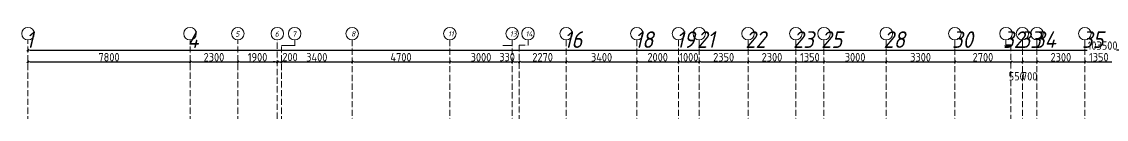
# Model space of a CAD drawing. Header units: millimetres. Extents: x -356862 to 418287, y 0 to 839748.
# Drawn here: x 139779 to 191965, y 546362 to 550509 of the extents above; entities that cross this region are included whole.
import ezdxf

# ---------------------------------------------------------------- set-up
doc = ezdxf.new("R2010")
doc.units = ezdxf.units.MM
doc.linetypes.add('50_200_ШТРИХ_1Т_ш5_п1_п1_', pattern=[700, 500, -100, 0, -100])
for name, color, linetype, lineweight in [('A-____-____-DIMS', 7, 'Continuous', 9), ('S-GRID-____-IDEN', 7, 'Continuous', 9), ('S-GRID-____-OTLN', 7, 'Continuous', 9), ('S-GRID-____-OTLN-1', 7, '50_200_ШТРИХ_1Т_ш5_п1_п1_', 9)]:
    doc.layers.add(name, color=color, linetype=linetype, lineweight=lineweight)
doc.styles.add('ISOCPEUR_I_9', font='isocpeui.ttf', dxfattribs={"width": 0.9, "height": 250})
doc.styles.add('СПДС', font='isocpeur.ttf', dxfattribs={"width": 0.9})
doc.dimstyles.new('Размера А3', dxfattribs={"dimtxt": 200, "dimasz": 100, "dimexe": 70, "dimexo": 100, "dimgap": 20, "dimtad": 1, "dimdec": 0, "dimrnd": 10, "dimzin": 0, "dimdsep": 46, "dimtxsty": 'СПДС', "dimblk": 'ARROWHEAD_6', "dimcen": 1, "dimclrd": 256, "dimclre": 256, "dimclrt": 256, "dimazin": 0, "dimtfac": 1, "dimtdec": 0, "dimtmove": 2, "dimatfit": 3, "dimfxl": 1, "dimtolj": 1, "dimtzin": 0, "dimarcsym": 0})

# ---------------------------------------------------------------- blocks, each defined once
blk = doc.blocks.new('Ось сетки - Круг_Ø6_00__ISO-2_5_0_9K_-25732049-АР1_План отверстий 3 этажа в осях 1-64_Ю-ЯЯ')
at = {"layer": 'S-GRID-____-IDEN'}
blk.add_circle((0, 0), 3, dxfattribs=at)
blk = doc.blocks.new('ARROWHEAD_6')
at = {"color": 0, "linetype": 'Continuous'}
for p, q in [((0, 0), (-1, 0)), ((-0.5, -0.5), (0.5, 0.5))]:
    blk.add_line(p, q, dxfattribs=at)
blk = doc.blocks.new('*D2608')
at = {"layer": 'A-____-____-DIMS', "lineweight": -2, "transparency": 16777216}
for p, q in [((140079, 548862), (140079, 548786)), ((140179, 548856), (147779, 548856)), ((147879, 548862), (147879, 548786))]:
    blk.add_line(p, q, dxfattribs=at)
at = {"layer": 'Defpoints', "color": 0, "transparency": 16777216}
for p in [(140079, 548962), (147879, 548962), (147879, 548856)]:
    blk.add_point(p, dxfattribs=at)
at = {"layer": 'A-____-____-DIMS', "lineweight": -2, "transparency": 16777216, "xscale": 100, "yscale": 100, "zscale": 100, "rotation": 180}
blk.add_blockref('ARROWHEAD_6', (140079, 548856), dxfattribs=at)
at = {"layer": 'A-____-____-DIMS', "lineweight": -2, "transparency": 16777216, "xscale": 100, "yscale": 100, "zscale": 100}
blk.add_blockref('ARROWHEAD_6', (147879, 548856), dxfattribs=at)
at = {"layer": 'A-____-____-DIMS', "transparency": 16777216, "insert": (143979, 549076), "char_height": 400, "attachment_point": 5, "style": 'СПДС'}
blk.add_mtext('\\A1;7800', dxfattribs=at)
blk = doc.blocks.new('*D2609')
at = {"layer": 'A-____-____-DIMS', "lineweight": -2, "transparency": 16777216}
for p, q in [((147879, 548862), (147879, 548786)), ((147979, 548856), (150079, 548856)), ((150179, 548862), (150179, 548786))]:
    blk.add_line(p, q, dxfattribs=at)
at = {"layer": 'Defpoints', "color": 0, "transparency": 16777216}
for p in [(147879, 548962), (150179, 548962), (150179, 548856)]:
    blk.add_point(p, dxfattribs=at)
at = {"layer": 'A-____-____-DIMS', "lineweight": -2, "transparency": 16777216, "xscale": 100, "yscale": 100, "zscale": 100, "rotation": 180}
blk.add_blockref('ARROWHEAD_6', (147879, 548856), dxfattribs=at)
at = {"layer": 'A-____-____-DIMS', "lineweight": -2, "transparency": 16777216, "xscale": 100, "yscale": 100, "zscale": 100}
blk.add_blockref('ARROWHEAD_6', (150179, 548856), dxfattribs=at)
at = {"layer": 'A-____-____-DIMS', "transparency": 16777216, "insert": (149029, 549076), "char_height": 400, "attachment_point": 5, "style": 'СПДС'}
blk.add_mtext('\\A1;2300', dxfattribs=at)
blk = doc.blocks.new('*D2610')
at = {"layer": 'A-____-____-DIMS', "lineweight": -2, "transparency": 16777216}
for p, q in [((150179, 548862), (150179, 548786)), ((150279, 548856), (151979, 548856)), ((152079, 548862), (152079, 548786))]:
    blk.add_line(p, q, dxfattribs=at)
at = {"layer": 'Defpoints', "color": 0, "transparency": 16777216}
for p in [(150179, 548962), (152079, 548962), (152079, 548856)]:
    blk.add_point(p, dxfattribs=at)
at = {"layer": 'A-____-____-DIMS', "lineweight": -2, "transparency": 16777216, "xscale": 100, "yscale": 100, "zscale": 100, "rotation": 180}
blk.add_blockref('ARROWHEAD_6', (150179, 548856), dxfattribs=at)
at = {"layer": 'A-____-____-DIMS', "lineweight": -2, "transparency": 16777216, "xscale": 100, "yscale": 100, "zscale": 100}
blk.add_blockref('ARROWHEAD_6', (152079, 548856), dxfattribs=at)
at = {"layer": 'A-____-____-DIMS', "transparency": 16777216, "insert": (151129, 549076), "char_height": 400, "attachment_point": 5, "style": 'СПДС'}
blk.add_mtext('\\A1;1900', dxfattribs=at)
blk = doc.blocks.new('*D2611')
at = {"layer": 'A-____-____-DIMS', "lineweight": -2, "transparency": 16777216}
for p, q in [((151979, 548856), (151879, 548856)), ((152079, 548862), (152079, 548786)), ((152079, 548856), (152279, 548856)), ((152279, 548862), (152279, 548786)), ((152379, 548856), (152479, 548856))]:
    blk.add_line(p, q, dxfattribs=at)
at = {"layer": 'Defpoints', "color": 0, "transparency": 16777216}
for p in [(152079, 548962), (152279, 548962), (152279, 548856)]:
    blk.add_point(p, dxfattribs=at)
at = {"layer": 'A-____-____-DIMS', "lineweight": -2, "transparency": 16777216, "xscale": 100, "yscale": 100, "zscale": 100}
blk.add_blockref('ARROWHEAD_6', (152079, 548856), dxfattribs=at)
at = {"layer": 'A-____-____-DIMS', "lineweight": -2, "transparency": 16777216, "xscale": 100, "yscale": 100, "zscale": 100, "rotation": 180}
blk.add_blockref('ARROWHEAD_6', (152279, 548856), dxfattribs=at)
at = {"layer": 'A-____-____-DIMS', "transparency": 16777216, "insert": (152320, 549283), "char_height": 400, "attachment_point": 1, "line_spacing_factor": 1.149209, "style": 'СПДС'}
blk.add_mtext('\\A1;200', dxfattribs=at)
blk = doc.blocks.new('*D2612')
at = {"layer": 'A-____-____-DIMS', "lineweight": -2, "transparency": 16777216}
for p, q in [((152279, 548862), (152279, 548786)), ((152379, 548856), (155579, 548856)), ((155679, 548862), (155679, 548786))]:
    blk.add_line(p, q, dxfattribs=at)
at = {"layer": 'Defpoints', "color": 0, "transparency": 16777216}
for p in [(152279, 548962), (155679, 548962), (155679, 548856)]:
    blk.add_point(p, dxfattribs=at)
at = {"layer": 'A-____-____-DIMS', "lineweight": -2, "transparency": 16777216, "xscale": 100, "yscale": 100, "zscale": 100, "rotation": 180}
blk.add_blockref('ARROWHEAD_6', (152279, 548856), dxfattribs=at)
at = {"layer": 'A-____-____-DIMS', "lineweight": -2, "transparency": 16777216, "xscale": 100, "yscale": 100, "zscale": 100}
blk.add_blockref('ARROWHEAD_6', (155679, 548856), dxfattribs=at)
at = {"layer": 'A-____-____-DIMS', "transparency": 16777216, "insert": (153979, 549076), "char_height": 400, "attachment_point": 5, "style": 'СПДС'}
blk.add_mtext('\\A1;3400', dxfattribs=at)
blk = doc.blocks.new('*D2613')
at = {"layer": 'A-____-____-DIMS', "lineweight": -2, "transparency": 16777216}
for p, q in [((155679, 548862), (155679, 548786)), ((155779, 548856), (160279, 548856)), ((160379, 548862), (160379, 548786))]:
    blk.add_line(p, q, dxfattribs=at)
at = {"layer": 'Defpoints', "color": 0, "transparency": 16777216}
for p in [(155679, 548962), (160379, 548962), (160379, 548856)]:
    blk.add_point(p, dxfattribs=at)
at = {"layer": 'A-____-____-DIMS', "lineweight": -2, "transparency": 16777216, "xscale": 100, "yscale": 100, "zscale": 100, "rotation": 180}
blk.add_blockref('ARROWHEAD_6', (155679, 548856), dxfattribs=at)
at = {"layer": 'A-____-____-DIMS', "lineweight": -2, "transparency": 16777216, "xscale": 100, "yscale": 100, "zscale": 100}
blk.add_blockref('ARROWHEAD_6', (160379, 548856), dxfattribs=at)
at = {"layer": 'A-____-____-DIMS', "transparency": 16777216, "insert": (158029, 549076), "char_height": 400, "attachment_point": 5, "style": 'СПДС'}
blk.add_mtext('\\A1;4700', dxfattribs=at)
blk = doc.blocks.new('*D2614')
at = {"layer": 'A-____-____-DIMS', "lineweight": -2, "transparency": 16777216}
for p, q in [((160379, 548862), (160379, 548786)), ((160479, 548856), (163279, 548856)), ((163379, 548862), (163379, 548786))]:
    blk.add_line(p, q, dxfattribs=at)
at = {"layer": 'Defpoints', "color": 0, "transparency": 16777216}
for p in [(160379, 548962), (163379, 548962), (163379, 548856)]:
    blk.add_point(p, dxfattribs=at)
at = {"layer": 'A-____-____-DIMS', "lineweight": -2, "transparency": 16777216, "xscale": 100, "yscale": 100, "zscale": 100, "rotation": 180}
blk.add_blockref('ARROWHEAD_6', (160379, 548856), dxfattribs=at)
at = {"layer": 'A-____-____-DIMS', "lineweight": -2, "transparency": 16777216, "xscale": 100, "yscale": 100, "zscale": 100}
blk.add_blockref('ARROWHEAD_6', (163379, 548856), dxfattribs=at)
at = {"layer": 'A-____-____-DIMS', "transparency": 16777216, "insert": (161879, 549076), "char_height": 400, "attachment_point": 5, "style": 'СПДС'}
blk.add_mtext('\\A1;3000', dxfattribs=at)
blk = doc.blocks.new('*D2615')
at = {"layer": 'A-____-____-DIMS', "lineweight": -2, "transparency": 16777216}
for p, q in [((163379, 548862), (163379, 548786)), ((163479, 548856), (163609, 548856)), ((163709, 548862), (163709, 548786))]:
    blk.add_line(p, q, dxfattribs=at)
at = {"layer": 'Defpoints', "color": 0, "transparency": 16777216}
for p in [(163379, 548962), (163709, 548962), (163709, 548856)]:
    blk.add_point(p, dxfattribs=at)
at = {"layer": 'A-____-____-DIMS', "lineweight": -2, "transparency": 16777216, "xscale": 100, "yscale": 100, "zscale": 100, "rotation": 180}
blk.add_blockref('ARROWHEAD_6', (163379, 548856), dxfattribs=at)
at = {"layer": 'A-____-____-DIMS', "lineweight": -2, "transparency": 16777216, "xscale": 100, "yscale": 100, "zscale": 100}
blk.add_blockref('ARROWHEAD_6', (163709, 548856), dxfattribs=at)
at = {"layer": 'A-____-____-DIMS', "transparency": 16777216, "insert": (162758, 549283), "char_height": 400, "attachment_point": 1, "line_spacing_factor": 1.149209, "style": 'СПДС'}
blk.add_mtext('\\A1;330', dxfattribs=at)
blk = doc.blocks.new('*D2616')
at = {"layer": 'A-____-____-DIMS', "lineweight": -2, "transparency": 16777216}
for p, q in [((163709, 548862), (163709, 548786)), ((163809, 548856), (165879, 548856)), ((165979, 548862), (165979, 548786))]:
    blk.add_line(p, q, dxfattribs=at)
at = {"layer": 'Defpoints', "color": 0, "transparency": 16777216}
for p in [(163709, 548962), (165979, 548962), (165979, 548856)]:
    blk.add_point(p, dxfattribs=at)
at = {"layer": 'A-____-____-DIMS', "lineweight": -2, "transparency": 16777216, "xscale": 100, "yscale": 100, "zscale": 100, "rotation": 180}
blk.add_blockref('ARROWHEAD_6', (163709, 548856), dxfattribs=at)
at = {"layer": 'A-____-____-DIMS', "lineweight": -2, "transparency": 16777216, "xscale": 100, "yscale": 100, "zscale": 100}
blk.add_blockref('ARROWHEAD_6', (165979, 548856), dxfattribs=at)
at = {"layer": 'A-____-____-DIMS', "transparency": 16777216, "insert": (164844, 549076), "char_height": 400, "attachment_point": 5, "style": 'СПДС'}
blk.add_mtext('\\A1;2270', dxfattribs=at)
blk = doc.blocks.new('*D2617')
at = {"layer": 'A-____-____-DIMS', "lineweight": -2, "transparency": 16777216}
for p, q in [((165979, 548862), (165979, 548786)), ((166079, 548856), (169279, 548856)), ((169379, 548862), (169379, 548786))]:
    blk.add_line(p, q, dxfattribs=at)
at = {"layer": 'Defpoints', "color": 0, "transparency": 16777216}
for p in [(165979, 548962), (169379, 548962), (169379, 548856)]:
    blk.add_point(p, dxfattribs=at)
at = {"layer": 'A-____-____-DIMS', "lineweight": -2, "transparency": 16777216, "xscale": 100, "yscale": 100, "zscale": 100, "rotation": 180}
blk.add_blockref('ARROWHEAD_6', (165979, 548856), dxfattribs=at)
at = {"layer": 'A-____-____-DIMS', "lineweight": -2, "transparency": 16777216, "xscale": 100, "yscale": 100, "zscale": 100}
blk.add_blockref('ARROWHEAD_6', (169379, 548856), dxfattribs=at)
at = {"layer": 'A-____-____-DIMS', "transparency": 16777216, "insert": (167679, 549076), "char_height": 400, "attachment_point": 5, "style": 'СПДС'}
blk.add_mtext('\\A1;3400', dxfattribs=at)
blk = doc.blocks.new('*D2618')
at = {"layer": 'A-____-____-DIMS', "lineweight": -2, "transparency": 16777216}
for p, q in [((169379, 548862), (169379, 548786)), ((169479, 548856), (171279, 548856)), ((171379, 548862), (171379, 548786))]:
    blk.add_line(p, q, dxfattribs=at)
at = {"layer": 'Defpoints', "color": 0, "transparency": 16777216}
for p in [(169379, 548962), (171379, 548962), (171379, 548856)]:
    blk.add_point(p, dxfattribs=at)
at = {"layer": 'A-____-____-DIMS', "lineweight": -2, "transparency": 16777216, "xscale": 100, "yscale": 100, "zscale": 100, "rotation": 180}
blk.add_blockref('ARROWHEAD_6', (169379, 548856), dxfattribs=at)
at = {"layer": 'A-____-____-DIMS', "lineweight": -2, "transparency": 16777216, "xscale": 100, "yscale": 100, "zscale": 100}
blk.add_blockref('ARROWHEAD_6', (171379, 548856), dxfattribs=at)
at = {"layer": 'A-____-____-DIMS', "transparency": 16777216, "insert": (170379, 549076), "char_height": 400, "attachment_point": 5, "style": 'СПДС'}
blk.add_mtext('\\A1;2000', dxfattribs=at)
blk = doc.blocks.new('*D2619')
at = {"layer": 'A-____-____-DIMS', "lineweight": -2, "transparency": 16777216}
for p, q in [((171379, 548862), (171379, 548786)), ((171479, 548856), (172279, 548856)), ((172379, 548862), (172379, 548786))]:
    blk.add_line(p, q, dxfattribs=at)
at = {"layer": 'Defpoints', "color": 0, "transparency": 16777216}
for p in [(171379, 548962), (172379, 548962), (172379, 548856)]:
    blk.add_point(p, dxfattribs=at)
at = {"layer": 'A-____-____-DIMS', "lineweight": -2, "transparency": 16777216, "xscale": 100, "yscale": 100, "zscale": 100, "rotation": 180}
blk.add_blockref('ARROWHEAD_6', (171379, 548856), dxfattribs=at)
at = {"layer": 'A-____-____-DIMS', "lineweight": -2, "transparency": 16777216, "xscale": 100, "yscale": 100, "zscale": 100}
blk.add_blockref('ARROWHEAD_6', (172379, 548856), dxfattribs=at)
at = {"layer": 'A-____-____-DIMS', "transparency": 16777216, "insert": (171879, 549076), "char_height": 400, "attachment_point": 5, "style": 'СПДС'}
blk.add_mtext('\\A1;1000', dxfattribs=at)
blk = doc.blocks.new('*D2620')
at = {"layer": 'A-____-____-DIMS', "lineweight": -2, "transparency": 16777216}
for p, q in [((172379, 548862), (172379, 548786)), ((172479, 548856), (174629, 548856)), ((174729, 548862), (174729, 548786))]:
    blk.add_line(p, q, dxfattribs=at)
at = {"layer": 'Defpoints', "color": 0, "transparency": 16777216}
for p in [(172379, 548962), (174729, 548962), (174729, 548856)]:
    blk.add_point(p, dxfattribs=at)
at = {"layer": 'A-____-____-DIMS', "lineweight": -2, "transparency": 16777216, "xscale": 100, "yscale": 100, "zscale": 100, "rotation": 180}
blk.add_blockref('ARROWHEAD_6', (172379, 548856), dxfattribs=at)
at = {"layer": 'A-____-____-DIMS', "lineweight": -2, "transparency": 16777216, "xscale": 100, "yscale": 100, "zscale": 100}
blk.add_blockref('ARROWHEAD_6', (174729, 548856), dxfattribs=at)
at = {"layer": 'A-____-____-DIMS', "transparency": 16777216, "insert": (173554, 549076), "char_height": 400, "attachment_point": 5, "style": 'СПДС'}
blk.add_mtext('\\A1;2350', dxfattribs=at)
blk = doc.blocks.new('*D2621')
at = {"layer": 'A-____-____-DIMS', "lineweight": -2, "transparency": 16777216}
for p, q in [((174729, 548862), (174729, 548786)), ((174829, 548856), (176929, 548856)), ((177029, 548862), (177029, 548786))]:
    blk.add_line(p, q, dxfattribs=at)
at = {"layer": 'Defpoints', "color": 0, "transparency": 16777216}
for p in [(174729, 548962), (177029, 548962), (177029, 548856)]:
    blk.add_point(p, dxfattribs=at)
at = {"layer": 'A-____-____-DIMS', "lineweight": -2, "transparency": 16777216, "xscale": 100, "yscale": 100, "zscale": 100, "rotation": 180}
blk.add_blockref('ARROWHEAD_6', (174729, 548856), dxfattribs=at)
at = {"layer": 'A-____-____-DIMS', "lineweight": -2, "transparency": 16777216, "xscale": 100, "yscale": 100, "zscale": 100}
blk.add_blockref('ARROWHEAD_6', (177029, 548856), dxfattribs=at)
at = {"layer": 'A-____-____-DIMS', "transparency": 16777216, "insert": (175879, 549076), "char_height": 400, "attachment_point": 5, "style": 'СПДС'}
blk.add_mtext('\\A1;2300', dxfattribs=at)
blk = doc.blocks.new('*D2622')
at = {"layer": 'A-____-____-DIMS', "lineweight": -2, "transparency": 16777216}
for p, q in [((177029, 548862), (177029, 548786)), ((177129, 548856), (178279, 548856)), ((178379, 548862), (178379, 548786))]:
    blk.add_line(p, q, dxfattribs=at)
at = {"layer": 'Defpoints', "color": 0, "transparency": 16777216}
for p in [(177029, 548962), (178379, 548962), (178379, 548856)]:
    blk.add_point(p, dxfattribs=at)
at = {"layer": 'A-____-____-DIMS', "lineweight": -2, "transparency": 16777216, "xscale": 100, "yscale": 100, "zscale": 100, "rotation": 180}
blk.add_blockref('ARROWHEAD_6', (177029, 548856), dxfattribs=at)
at = {"layer": 'A-____-____-DIMS', "lineweight": -2, "transparency": 16777216, "xscale": 100, "yscale": 100, "zscale": 100}
blk.add_blockref('ARROWHEAD_6', (178379, 548856), dxfattribs=at)
at = {"layer": 'A-____-____-DIMS', "transparency": 16777216, "insert": (177704, 549076), "char_height": 400, "attachment_point": 5, "style": 'СПДС'}
blk.add_mtext('\\A1;1350', dxfattribs=at)
blk = doc.blocks.new('*D2623')
at = {"layer": 'A-____-____-DIMS', "lineweight": -2, "transparency": 16777216}
for p, q in [((178379, 548862), (178379, 548786)), ((178479, 548856), (181279, 548856)), ((181379, 548862), (181379, 548786))]:
    blk.add_line(p, q, dxfattribs=at)
at = {"layer": 'Defpoints', "color": 0, "transparency": 16777216}
for p in [(178379, 548962), (181379, 548962), (181379, 548856)]:
    blk.add_point(p, dxfattribs=at)
at = {"layer": 'A-____-____-DIMS', "lineweight": -2, "transparency": 16777216, "xscale": 100, "yscale": 100, "zscale": 100, "rotation": 180}
blk.add_blockref('ARROWHEAD_6', (178379, 548856), dxfattribs=at)
at = {"layer": 'A-____-____-DIMS', "lineweight": -2, "transparency": 16777216, "xscale": 100, "yscale": 100, "zscale": 100}
blk.add_blockref('ARROWHEAD_6', (181379, 548856), dxfattribs=at)
at = {"layer": 'A-____-____-DIMS', "transparency": 16777216, "insert": (179879, 549076), "char_height": 400, "attachment_point": 5, "style": 'СПДС'}
blk.add_mtext('\\A1;3000', dxfattribs=at)
blk = doc.blocks.new('*D2624')
at = {"layer": 'A-____-____-DIMS', "lineweight": -2, "transparency": 16777216}
for p, q in [((181379, 548862), (181379, 548786)), ((181479, 548856), (184579, 548856)), ((184679, 548862), (184679, 548786))]:
    blk.add_line(p, q, dxfattribs=at)
at = {"layer": 'Defpoints', "color": 0, "transparency": 16777216}
for p in [(181379, 548962), (184679, 548962), (184679, 548856)]:
    blk.add_point(p, dxfattribs=at)
at = {"layer": 'A-____-____-DIMS', "lineweight": -2, "transparency": 16777216, "xscale": 100, "yscale": 100, "zscale": 100, "rotation": 180}
blk.add_blockref('ARROWHEAD_6', (181379, 548856), dxfattribs=at)
at = {"layer": 'A-____-____-DIMS', "lineweight": -2, "transparency": 16777216, "xscale": 100, "yscale": 100, "zscale": 100}
blk.add_blockref('ARROWHEAD_6', (184679, 548856), dxfattribs=at)
at = {"layer": 'A-____-____-DIMS', "transparency": 16777216, "insert": (183029, 549076), "char_height": 400, "attachment_point": 5, "style": 'СПДС'}
blk.add_mtext('\\A1;3300', dxfattribs=at)
blk = doc.blocks.new('*D2625')
at = {"layer": 'A-____-____-DIMS', "lineweight": -2, "transparency": 16777216}
for p, q in [((184679, 548862), (184679, 548786)), ((184779, 548856), (187279, 548856)), ((187379, 548862), (187379, 548786))]:
    blk.add_line(p, q, dxfattribs=at)
at = {"layer": 'Defpoints', "color": 0, "transparency": 16777216}
for p in [(184679, 548962), (187379, 548962), (187379, 548856)]:
    blk.add_point(p, dxfattribs=at)
at = {"layer": 'A-____-____-DIMS', "lineweight": -2, "transparency": 16777216, "xscale": 100, "yscale": 100, "zscale": 100, "rotation": 180}
blk.add_blockref('ARROWHEAD_6', (184679, 548856), dxfattribs=at)
at = {"layer": 'A-____-____-DIMS', "lineweight": -2, "transparency": 16777216, "xscale": 100, "yscale": 100, "zscale": 100}
blk.add_blockref('ARROWHEAD_6', (187379, 548856), dxfattribs=at)
at = {"layer": 'A-____-____-DIMS', "transparency": 16777216, "insert": (186029, 549076), "char_height": 400, "attachment_point": 5, "style": 'СПДС'}
blk.add_mtext('\\A1;2700', dxfattribs=at)
blk = doc.blocks.new('*D2626')
at = {"layer": 'A-____-____-DIMS', "lineweight": -2, "transparency": 16777216}
for p, q in [((187379, 548862), (187379, 548786)), ((187479, 548856), (187829, 548856)), ((187929, 548862), (187929, 548786))]:
    blk.add_line(p, q, dxfattribs=at)
at = {"layer": 'Defpoints', "color": 0, "transparency": 16777216}
for p in [(187379, 548962), (187929, 548962), (187929, 548856)]:
    blk.add_point(p, dxfattribs=at)
at = {"layer": 'A-____-____-DIMS', "lineweight": -2, "transparency": 16777216, "xscale": 100, "yscale": 100, "zscale": 100, "rotation": 180}
blk.add_blockref('ARROWHEAD_6', (187379, 548856), dxfattribs=at)
at = {"layer": 'A-____-____-DIMS', "lineweight": -2, "transparency": 16777216, "xscale": 100, "yscale": 100, "zscale": 100}
blk.add_blockref('ARROWHEAD_6', (187929, 548856), dxfattribs=at)
at = {"layer": 'A-____-____-DIMS', "transparency": 16777216, "insert": (187654, 548156), "char_height": 400, "attachment_point": 5, "style": 'СПДС'}
blk.add_mtext('\\A1;550', dxfattribs=at)
blk = doc.blocks.new('*D2627')
at = {"layer": 'A-____-____-DIMS', "lineweight": -2, "transparency": 16777216}
for p, q in [((187929, 548862), (187929, 548786)), ((188029, 548856), (188529, 548856)), ((188629, 548862), (188629, 548786))]:
    blk.add_line(p, q, dxfattribs=at)
at = {"layer": 'Defpoints', "color": 0, "transparency": 16777216}
for p in [(187929, 548962), (188629, 548962), (188629, 548856)]:
    blk.add_point(p, dxfattribs=at)
at = {"layer": 'A-____-____-DIMS', "lineweight": -2, "transparency": 16777216, "xscale": 100, "yscale": 100, "zscale": 100, "rotation": 180}
blk.add_blockref('ARROWHEAD_6', (187929, 548856), dxfattribs=at)
at = {"layer": 'A-____-____-DIMS', "lineweight": -2, "transparency": 16777216, "xscale": 100, "yscale": 100, "zscale": 100}
blk.add_blockref('ARROWHEAD_6', (188629, 548856), dxfattribs=at)
at = {"layer": 'A-____-____-DIMS', "transparency": 16777216, "insert": (188279, 548156), "char_height": 400, "attachment_point": 5, "style": 'СПДС'}
blk.add_mtext('\\A1;700', dxfattribs=at)
blk = doc.blocks.new('*D2628')
at = {"layer": 'A-____-____-DIMS', "lineweight": -2, "transparency": 16777216}
for p, q in [((188629, 548862), (188629, 548786)), ((188729, 548856), (190829, 548856)), ((190929, 548862), (190929, 548786))]:
    blk.add_line(p, q, dxfattribs=at)
at = {"layer": 'Defpoints', "color": 0, "transparency": 16777216}
for p in [(188629, 548962), (190929, 548962), (190929, 548856)]:
    blk.add_point(p, dxfattribs=at)
at = {"layer": 'A-____-____-DIMS', "lineweight": -2, "transparency": 16777216, "xscale": 100, "yscale": 100, "zscale": 100, "rotation": 180}
blk.add_blockref('ARROWHEAD_6', (188629, 548856), dxfattribs=at)
at = {"layer": 'A-____-____-DIMS', "lineweight": -2, "transparency": 16777216, "xscale": 100, "yscale": 100, "zscale": 100}
blk.add_blockref('ARROWHEAD_6', (190929, 548856), dxfattribs=at)
at = {"layer": 'A-____-____-DIMS', "transparency": 16777216, "insert": (189779, 549076), "char_height": 400, "attachment_point": 5, "style": 'СПДС'}
blk.add_mtext('\\A1;2300', dxfattribs=at)
blk = doc.blocks.new('*D2629')
at = {"layer": 'A-____-____-DIMS', "lineweight": -2, "transparency": 16777216}
for p, q in [((190929, 548862), (190929, 548786)), ((191029, 548856), (192179, 548856)), ((192279, 548862), (192279, 548786))]:
    blk.add_line(p, q, dxfattribs=at)
at = {"layer": 'Defpoints', "color": 0, "transparency": 16777216}
for p in [(190929, 548962), (192279, 548962), (192279, 548856)]:
    blk.add_point(p, dxfattribs=at)
at = {"layer": 'A-____-____-DIMS', "lineweight": -2, "transparency": 16777216, "xscale": 100, "yscale": 100, "zscale": 100, "rotation": 180}
blk.add_blockref('ARROWHEAD_6', (190929, 548856), dxfattribs=at)
at = {"layer": 'A-____-____-DIMS', "lineweight": -2, "transparency": 16777216, "xscale": 100, "yscale": 100, "zscale": 100}
blk.add_blockref('ARROWHEAD_6', (192279, 548856), dxfattribs=at)
at = {"layer": 'A-____-____-DIMS', "transparency": 16777216, "insert": (191604, 549076), "char_height": 400, "attachment_point": 5, "style": 'СПДС'}
blk.add_mtext('\\A1;1350', dxfattribs=at)
blk = doc.blocks.new('*D2647')
at = {"layer": 'A-____-____-DIMS', "lineweight": -2, "transparency": 16777216}
for p, q in [((140079, 549415), (140079, 549339)), ((140179, 549409), (191048, 549409)), ((243479, 549409), (192456, 549409)), ((243579, 549415), (243579, 549339))]:
    blk.add_line(p, q, dxfattribs=at)
at = {"layer": 'Defpoints', "color": 0, "transparency": 16777216}
for p in [(140079, 549515), (243579, 549515), (243579, 549409)]:
    blk.add_point(p, dxfattribs=at)
at = {"layer": 'A-____-____-DIMS', "lineweight": -2, "transparency": 16777216, "xscale": 100, "yscale": 100, "zscale": 100, "rotation": 180}
blk.add_blockref('ARROWHEAD_6', (140079, 549409), dxfattribs=at)
at = {"layer": 'A-____-____-DIMS', "lineweight": -2, "transparency": 16777216, "xscale": 100, "yscale": 100, "zscale": 100}
blk.add_blockref('ARROWHEAD_6', (243579, 549409), dxfattribs=at)
at = {"layer": 'A-____-____-DIMS', "transparency": 16777216, "insert": (191068, 549835), "char_height": 400, "attachment_point": 1, "line_spacing_factor": 1.149209, "style": 'СПДС'}
blk.add_mtext('\\A1;103500', dxfattribs=at)

msp = doc.modelspace()

# ---------------------------------------------------------------- linework, layer by layer
at = {"layer": 'S-GRID-____-OTLN'}
for p, q in [((152279.0567, 549644.2012), (152938.7792, 549644.2012)), ((163379.0567, 549630.8584), (162924.2277, 549630.8584)), ((187379.0567, 549620.5347), (187074.1637, 549620.5347))]:
    msp.add_line(p, q, dxfattribs=at)
at = {"layer": 'S-GRID-____-OTLN-1', "color": 251, "ltscale": 0.6, "true_color": 0x636466}
for p, q in [((140079.0567, 511907.5288), (140079.0567, 549908.7924)), ((147879.0567, 511907.5288), (147879.0567, 549908.7924)), ((150179.0567, 511907.5288), (150179.0567, 549908.7924)), ((152079.0567, 512087.6381), (152079.0567, 549908.7924)), ((152279.0567, 511907.5288), (152279.0567, 549644.5424)), ((152279.0567, 549644.5424), (152914.0567, 549644.5424)), ((152914.0567, 549644.5424), (152914.0567, 549908.7924)), ((155679.0567, 549908.7924), (155679.0567, 511907.5288)), ((160379.0567, 549908.7924), (160379.0567, 511907.5288)), ((163379.0567, 549908.7924), (163379.0567, 511907.5288)), ((163709.0567, 549650.5134), (163709.0567, 536263.2712)), ((163709.0567, 549650.5134), (164140.1773, 549650.5134)), ((164140.1773, 549650.5134), (164140.1773, 549908.7924)), ((165979.0567, 549908.7924), (165979.0567, 525691.4247)), ((169379.0567, 549908.7924), (169379.0567, 511907.5288)), ((171379.0567, 549908.7924), (171379.0567, 525691.4247)), ((172379.0567, 549908.7924), (172379.0567, 511907.5288)), ((174729.0567, 549908.7924), (174729.0567, 525691.4247)), ((177029.0567, 549908.7924), (177029.0567, 536263.2712)), ((178379.0567, 549908.7924), (178379.0567, 511907.5288)), ((181379.0567, 549908.7924), (181379.0567, 511907.5288)), ((184679.0567, 549908.7924), (184679.0567, 525691.4247)), ((187138.6669, 549665.1201), (187138.6669, 549908.7924)), ((187379.0567, 549665.1201), (187138.6669, 549665.1201)), ((187379.0567, 549665.1201), (187379.0567, 512046.2552)), ((187929.0567, 549908.7924), (187929.0567, 511907.5288)), ((188629.0567, 549908.7924), (188629.0567, 536263.2712)), ((190929.0567, 549908.7924), (190929.0567, 511907.5288))]:
    msp.add_line(p, q, dxfattribs=at)

# ---------------------------------------------------------------- block references
at = {"layer": 'S-GRID-____-IDEN', "xscale": 99.99999999999993, "yscale": 99.99999999999993, "zscale": 99.99999999999993}
for p in [(140079.0567, 550208.7924), (147879.0567, 550208.7924), (150179.0567, 550208.7924), (152079.0567, 550208.7924), (152914.0567, 550208.7924)]:
    msp.add_blockref('Ось сетки - Круг_Ø6_00__ISO-2_5_0_9K_-25732049-АР1_План отверстий 3 этажа в осях 1-64_Ю-ЯЯ', p, dxfattribs=at)
at = {"layer": 'S-GRID-____-IDEN', "xscale": 99.99999999999993, "yscale": 99.99999999999993, "zscale": 99.99999999999993, "rotation": 180}
for p in [(155679.0567, 550208.7924), (160379.0567, 550208.7924), (163379.0567, 550208.7924), (164140.1773, 550208.7924), (165979.0567, 550208.7924), (169379.0567, 550208.7924), (171379.0567, 550208.7924), (172379.0567, 550208.7924), (174729.0567, 550208.7924), (177029.0567, 550208.7924), (178379.0567, 550208.7924), (181379.0567, 550208.7924), (184679.0567, 550208.7924), (187138.6669, 550208.7924), (187929.0567, 550208.7924), (188629.0567, 550208.7924), (190929.0567, 550208.7924)]:
    msp.add_blockref('Ось сетки - Круг_Ø6_00__ISO-2_5_0_9K_-25732049-АР1_План отверстий 3 этажа в осях 1-64_Ю-ЯЯ', p, dxfattribs=at)

# ---------------------------------------------------------------- texts
at = {"layer": 'S-GRID-____-IDEN', "attachment_point": 1, "style": 'ISOCPEUR_I_9'}
for s, insert, char_height, width in [('\\fISOCPEUR|b0|i1|c204|p34|;\\W.9;1', (139981.2284, 550317.567), 800, 144.30375), ('\\fISOCPEUR|b0|i1|c204|p34|;\\W.9;4', (147748.3784, 550317.567), 800, 223.670812), ('\\fISOCPEUR|b0|i1|c204|p34|;\\W.9;5', (150057.3784, 550317.567), 250, 202.02525), ('\\fISOCPEUR|b0|i1|c204|p34|;\\W.9;6', (151957.3784, 550317.567), 250, 202.02525), ('\\fISOCPEUR|b0|i1|c204|p34|;\\W.9;7', (152792.3784, 550317.567), 250, 202.02525), ('\\fISOCPEUR|b0|i1|c204|p34|;\\W.9;8', (155627.935, 550322.7261), 250, 202.02525), ('11', (160292.385, 550322.7261), 250, 288.6075), ('13', (163268.535, 550322.7261), 250, 346.329), ('14', (164020.6556, 550322.7261), 250, 367.974562), ('16', (165868.535, 550322.7261), 800, 346.329), ('18', (169268.535, 550322.7261), 800, 346.329), ('19', (171268.535, 550322.7261), 800, 346.329), ('21', (172268.535, 550322.7261), 800, 346.329), ('22', (174594.685, 550322.7261), 800, 404.0505), ('23', (176894.685, 550322.7261), 800, 404.0505), ('25', (178244.685, 550322.7261), 800, 404.0505), ('28', (181244.685, 550322.7261), 800, 404.0505), ('30', (184544.685, 550322.7261), 800, 404.0505), ('32', (187004.2952, 550322.7261), 800, 404.0505), ('33', (187794.685, 550322.7261), 800, 404.0505), ('34', (188485.685, 550322.7261), 800, 425.696062), ('35', (190794.685, 550322.7261), 800, 404.0505)]:
    msp.add_mtext(s, dxfattribs=dict(at, insert=insert, char_height=char_height, width=width))

# ---------------------------------------------------------------- dimensions: what is measured, and where the dimension line sits
at = {"layer": 'A-____-____-DIMS'}
for base, p1, p2, picture, middle in [((243579.0567, 549408.6096), (140079.0567, 549514.6756), (243579.0567, 549514.6756), '*D2647', (191751.907, 549568.5568)), ((152279.0567, 548856.3903), (152079.0567, 548962.4563), (152279.0567, 548962.4563), '*D2611', (152661.5009, 549016.3375)), ((163709.0567, 548856.3903), (163379.0567, 548962.4563), (163709.0567, 548962.4563), '*D2615', (163099.6705, 549016.3375))]:
    dim = msp.add_linear_dim(base=base, p1=p1, p2=p2, dimstyle='Размера А3', override={"dimtxt": 400}, dxfattribs=at)
    dim.commit()
    dim.dimension.update_dxf_attribs({"geometry": picture, "text_midpoint": middle, "dimtype": 160})
for base, p1, p2, picture, middle in [((147879.0567, 548856.3903), (140079.0567, 548962.4563), (147879.0567, 548962.4563), '*D2608', (143979.0567, 549076.3903)), ((150179.0567, 548856.3903), (147879.0567, 548962.4563), (150179.0567, 548962.4563), '*D2609', (149029.0567, 549076.3903)), ((152079.0567, 548856.3903), (150179.0567, 548962.4563), (152079.0567, 548962.4563), '*D2610', (151129.0567, 549076.3903)), ((155679.0567, 548856.3903), (152279.0567, 548962.4563), (155679.0567, 548962.4563), '*D2612', (153979.0567, 549076.3903)), ((160379.0567, 548856.3903), (155679.0567, 548962.4563), (160379.0567, 548962.4563), '*D2613', (158029.0567, 549076.3903)), ((163379.0567, 548856.3903), (160379.0567, 548962.4563), (163379.0567, 548962.4563), '*D2614', (161879.0567, 549076.3903)), ((165979.0567, 548856.3903), (163709.0567, 548962.4563), (165979.0567, 548962.4563), '*D2616', (164844.0567, 549076.3903)), ((169379.0567, 548856.3903), (165979.0567, 548962.4563), (169379.0567, 548962.4563), '*D2617', (167679.0567, 549076.3903)), ((171379.0567, 548856.3903), (169379.0567, 548962.4563), (171379.0567, 548962.4563), '*D2618', (170379.0567, 549076.3903)), ((172379.0567, 548856.3903), (171379.0567, 548962.4563), (172379.0567, 548962.4563), '*D2619', (171879.0567, 549076.3903)), ((174729.0567, 548856.3903), (172379.0567, 548962.4563), (174729.0567, 548962.4563), '*D2620', (173554.0567, 549076.3903)), ((177029.0567, 548856.3903), (174729.0567, 548962.4563), (177029.0567, 548962.4563), '*D2621', (175879.0567, 549076.3903)), ((178379.0567, 548856.3903), (177029.0567, 548962.4563), (178379.0567, 548962.4563), '*D2622', (177704.0567, 549076.3903)), ((181379.0567, 548856.3903), (178379.0567, 548962.4563), (181379.0567, 548962.4563), '*D2623', (179879.0567, 549076.3903)), ((184679.0567, 548856.3903), (181379.0567, 548962.4563), (184679.0567, 548962.4563), '*D2624', (183029.0567, 549076.3903)), ((187379.0567, 548856.3903), (184679.0567, 548962.4563), (187379.0567, 548962.4563), '*D2625', (186029.0567, 549076.3903)), ((190929.0567, 548856.3903), (188629.0567, 548962.4563), (190929.0567, 548962.4563), '*D2628', (189779.0567, 549076.3903)), ((192279.0567, 548856.3903), (190929.0567, 548962.4563), (192279.0567, 548962.4563), '*D2629', (191604.0567, 549076.3903)), ((187929.0567, 548856.3903), (187379.0567, 548962.4563), (187929.0567, 548962.4563), '*D2626', (187654.0567, 548156.3903)), ((188629.0567, 548856.3903), (187929.0567, 548962.4563), (188629.0567, 548962.4563), '*D2627', (188279.0567, 548156.3903))]:
    dim = msp.add_linear_dim(base=base, p1=p1, p2=p2, dimstyle='Размера А3', override={"dimtxt": 400}, dxfattribs=at)
    dim.commit()
    dim.dimension.update_dxf_attribs({"geometry": picture, "text_midpoint": middle})

doc.saveas('drawing.dxf')
